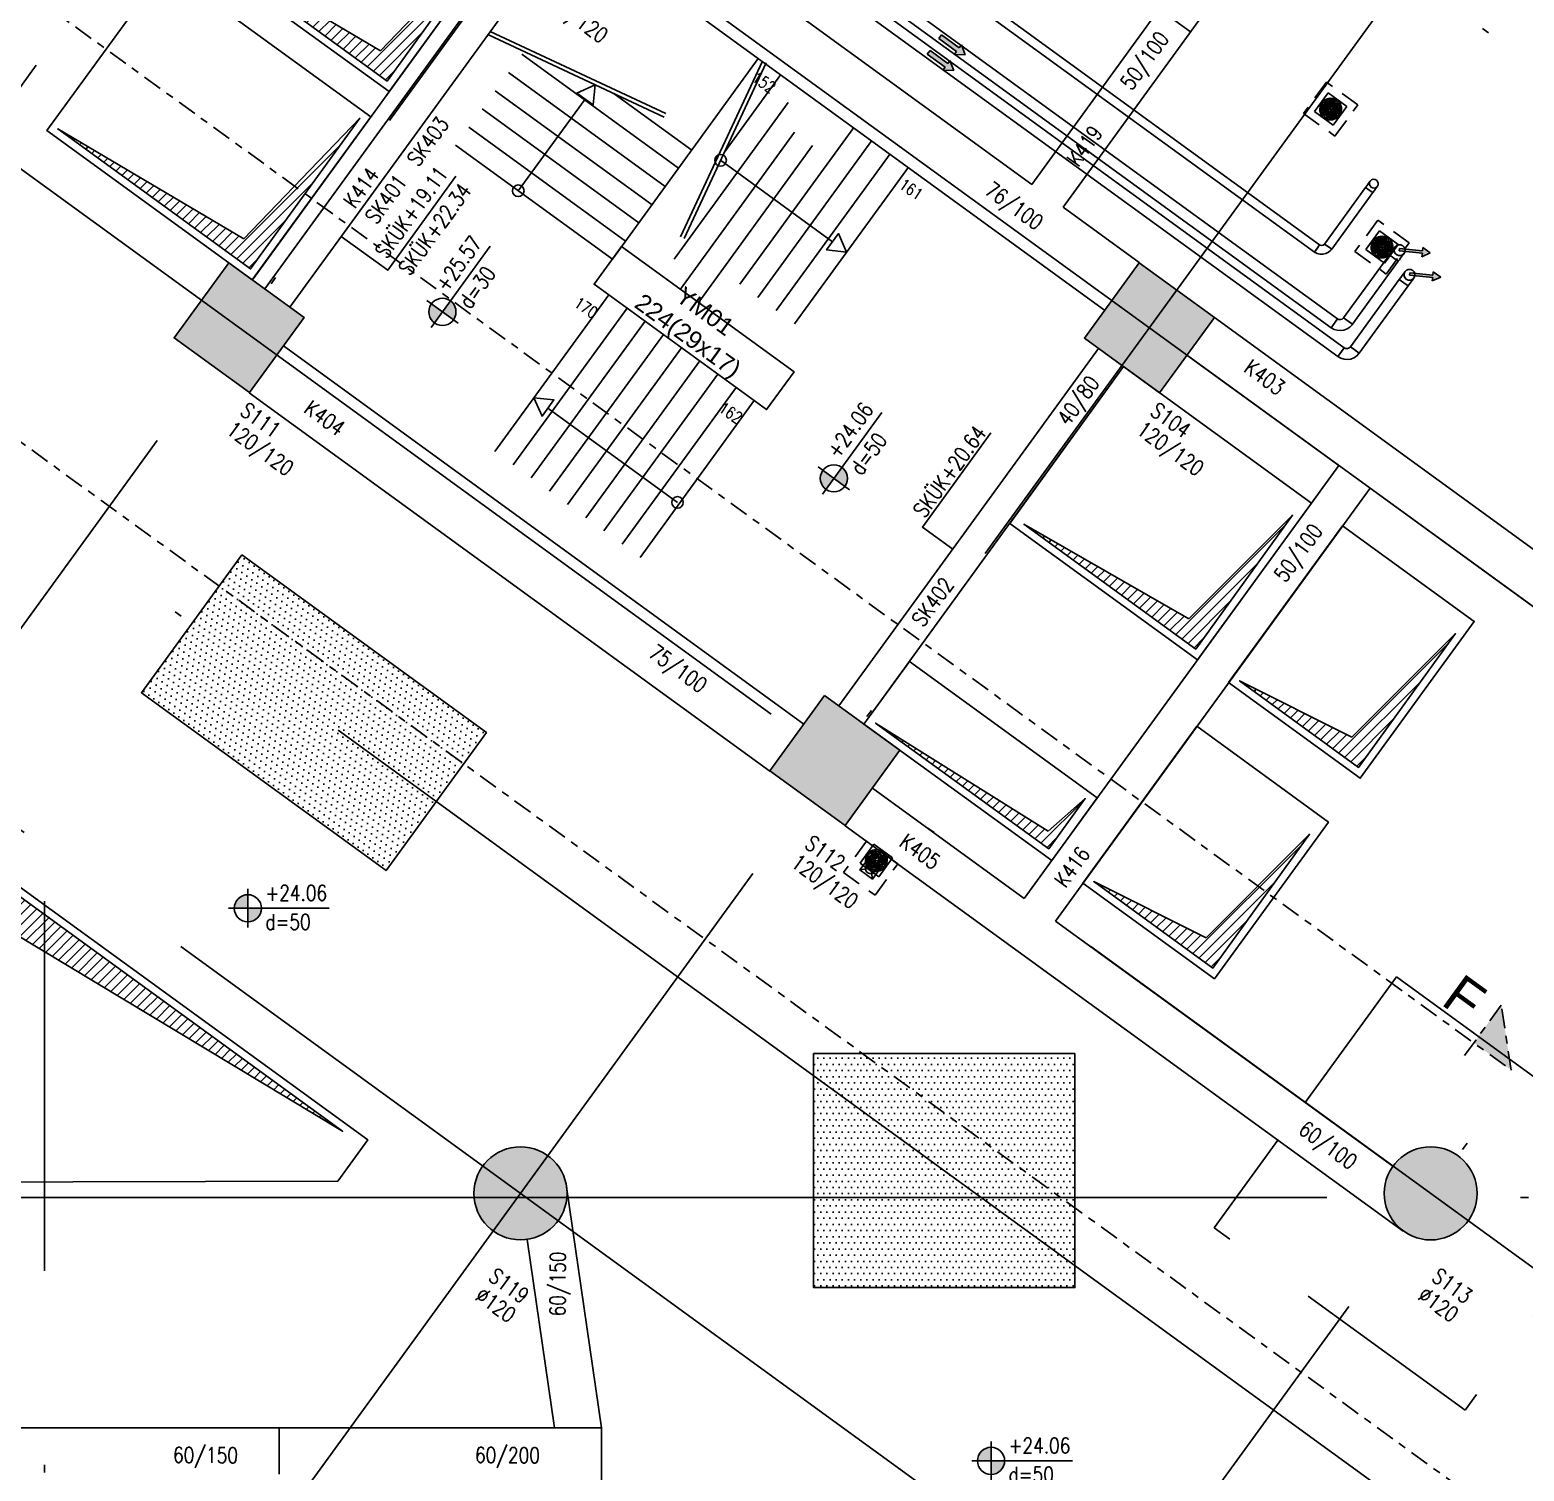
# Model space of a CAD drawing. Header units: inches. Extents: x 400392 to 401495, y 4543971 to 4544133.
# Drawn here: x 400770.78 to 400790.06, y 4544069.86 to 4544088.45 of the extents above; entities that cross this region are included whole.
import ezdxf
from ezdxf.enums import TextEntityAlignment as Align

# ---------------------------------------------------------------- set-up
doc = ezdxf.new("R2010")
doc.units = ezdxf.units.IN
doc.header["$MEASUREMENT"] = 0
for name, pattern in [('AKS', [3, 2.5, -0.25, 0, -0.25]), ('CENTER', [2, 1.25, -0.25, 0.25, -0.25]), ('CIZGI', [0.4, 0.25, -0.15]), ('CONTINU', [0]), ('DASHDOT2', [0.5, 0.25, -0.125, 0, -0.125]), ('HIDDEN', [0.375, 0.25, -0.125])]:
    doc.linetypes.add(name, pattern=pattern)
doc.layers.add('A-DETL-GENF', color=92, linetype='Continuous', lineweight=9)
for name, color, linetype in [('aks prota', 2, 'AKS'), ('boşluk prota', 2, 'Continuous'), ('boşluk taraması prota', 252, 'Continuous'), ('kesit tarama prota', 252, 'Continuous'), ('kiriş boyutu prota', 6, 'Continuous'), ('kiriş prota', 6, 'Continuous'), ('kolon prota', 1, 'Continuous'), ('kolon tarama prota', 252, 'Continuous'), ('lkolon prota', 4, 'Continuous'), ('merdiven prota', 2, 'Continuous'), ('metraj prota', 2, 'Continuous'), ('not prota', 2, 'Continuous'), ('PRT-AL-TUNEL_EKSENI', 14, 'DASHDOT2'), ('PRT-MI-a_fit_drainage', 10, 'Continuous'), ('PRT-MI-ad_dim', 8, 'Continuous'), ('prt-s-taxis', 7, 'Continuous'), ('skesit prota', 7, 'Continuous'), ('st-s_level (kot)', 6, 'Continuous'), ('st-s_levelmark (kot işareti)', 4, 'Continuous'), ('st_s_not çizgisi', 4, 'CIZGI'), ('temel prota', 6, 'Continuous'), ('tkesit prota', 7, 'Continuous'), ('tkolon prota', 6, 'Continuous'), ('tnot prota', 4, 'Continuous')]:
    doc.layers.add(name, color=color, linetype=linetype)
doc.styles.add('Arial', font='Arial.ttf')
doc.styles.add('OLCU', font='romanstw.shx')
doc.styles.add('PRT-MI-a_Arial', font='Arial.ttf', dxfattribs={"height": 30})
doc.styles.add('TKIRIS', font='romanstw.shx')
doc.styles.add('tkolon', font='romanstw.shx')
doc.styles.add('TNOT', font='romanstw.shx', dxfattribs={"width": 0.8, "height": 250})

# ---------------------------------------------------------------- blocks, each defined once
blk = doc.blocks.new('+24.06 mekanik')
at = {"layer": 'kolon tarama prota'}
for points in [[(34398, 171756), (34339, 171654), (34317, 171692), (34058, 171543), (34043, 171569), (34302, 171718), (34280, 171756)], [(34690, 171581), (34631, 171479), (34609, 171517), (34350, 171368), (34335, 171394), (34594, 171543), (34572, 171581)], [(28042, 170295), (27925, 170217), (27925, 170265), (27642, 170265), (27642, 170325), (27925, 170325), (27925, 170373)], [(28042, 170045), (27925, 169967), (27925, 170015), (27642, 170015), (27642, 170075), (27925, 170075), (27925, 170123)]]:
    blk.add_hatch(color=253, dxfattribs=at).paths.add_polyline_path(points, flags=0)
at = {"layer": 'kolon tarama prota', "color": 253}
for p, q in [((32117, 172652), (32117, 172352)), ((32417, 172652), (32117, 172652)), ((32117, 172652), (32417, 172652)), ((32117, 172352), (32117, 172652)), ((32117, 172652), (32117, 172652)), ((32147, 172507), (32127, 172507)), ((32127, 172507), (32147, 172507)), ((32127, 172507), (32127, 172507)), ((32147, 172507), (32147, 172507)), ((32192, 172507), (32172, 172507)), ((32172, 172507), (32192, 172507)), ((32172, 172507), (32172, 172507)), ((32192, 172507), (32192, 172507)), ((32237, 172507), (32217, 172507)), ((32217, 172507), (32237, 172507)), ((32217, 172507), (32217, 172507)), ((32237, 172507), (32237, 172507)), ((32262, 172642), (32262, 172622)), ((32262, 172622), (32262, 172642)), ((32262, 172642), (32262, 172642)), ((32262, 172622), (32262, 172622)), ((32262, 172597), (32262, 172577)), ((32262, 172577), (32262, 172597)), ((32262, 172597), (32262, 172597)), ((32262, 172577), (32262, 172577)), ((32262, 172552), (32262, 172532)), ((32262, 172532), (32262, 172552)), ((32262, 172552), (32262, 172552)), ((32262, 172532), (32262, 172532)), ((32272, 172622), (32272, 172642)), ((32272, 172642), (32272, 172622)), ((32272, 172642), (32272, 172642)), ((32272, 172622), (32272, 172622)), ((32272, 172577), (32272, 172597)), ((32272, 172597), (32272, 172577)), ((32272, 172597), (32272, 172597)), ((32272, 172577), (32272, 172577)), ((32272, 172532), (32272, 172552)), ((32272, 172552), (32272, 172532)), ((32272, 172552), (32272, 172552)), ((32272, 172532), (32272, 172532)), ((32316, 172507), (32296, 172507)), ((32296, 172507), (32316, 172507)), ((32296, 172507), (32296, 172507)), ((32316, 172507), (32316, 172507)), ((32362, 172507), (32342, 172507)), ((32342, 172507), (32362, 172507)), ((32342, 172507), (32342, 172507)), ((32362, 172507), (32362, 172507)), ((32407, 172507), (32387, 172507)), ((32387, 172507), (32407, 172507)), ((32387, 172507), (32387, 172507)), ((32407, 172507), (32407, 172507)), ((32417, 172352), (32417, 172652)), ((32417, 172652), (32417, 172352)), ((32417, 172652), (32417, 172652)), ((32117, 172352), (32417, 172352)), ((32417, 172352), (32117, 172352)), ((32117, 172352), (32117, 172352)), ((32127, 172497), (32147, 172497)), ((32147, 172497), (32127, 172497)), ((32127, 172497), (32127, 172497)), ((32147, 172497), (32147, 172497)), ((32172, 172497), (32192, 172497)), ((32192, 172497), (32172, 172497)), ((32172, 172497), (32172, 172497)), ((32192, 172497), (32192, 172497)), ((32217, 172497), (32237, 172497)), ((32237, 172497), (32217, 172497)), ((32217, 172497), (32217, 172497)), ((32237, 172497), (32237, 172497)), ((32262, 172473), (32262, 172453)), ((32262, 172453), (32262, 172473)), ((32262, 172473), (32262, 172473)), ((32262, 172453), (32262, 172453)), ((32262, 172427), (32262, 172407)), ((32262, 172407), (32262, 172427)), ((32262, 172427), (32262, 172427)), ((32262, 172407), (32262, 172407)), ((32262, 172382), (32262, 172362)), ((32262, 172362), (32262, 172382)), ((32262, 172382), (32262, 172382)), ((32262, 172362), (32262, 172362)), ((32272, 172453), (32272, 172473)), ((32272, 172473), (32272, 172453)), ((32272, 172473), (32272, 172473)), ((32272, 172453), (32272, 172453)), ((32272, 172407), (32272, 172427)), ((32272, 172427), (32272, 172407)), ((32272, 172427), (32272, 172427)), ((32272, 172407), (32272, 172407)), ((32272, 172362), (32272, 172382)), ((32272, 172382), (32272, 172362)), ((32272, 172382), (32272, 172382)), ((32272, 172362), (32272, 172362)), ((32296, 172497), (32316, 172497)), ((32316, 172497), (32296, 172497)), ((32296, 172497), (32296, 172497)), ((32316, 172497), (32316, 172497)), ((32342, 172497), (32362, 172497)), ((32362, 172497), (32342, 172497)), ((32342, 172497), (32342, 172497)), ((32362, 172497), (32362, 172497)), ((32387, 172497), (32407, 172497)), ((32407, 172497), (32387, 172497)), ((32387, 172497), (32387, 172497)), ((32407, 172497), (32407, 172497)), ((32417, 172352), (32417, 172352)), ((33226, 171949), (33226, 171047)), ((33226, 171949), (33283, 171949)), ((33283, 171949), (33226, 171949)), ((33283, 171949), (33340, 171949)), ((33340, 171949), (33283, 171949)), ((33283, 171949), (33283, 171949)), ((33283, 171949), (33283, 171949)), ((33340, 171047), (33340, 171949)), ((34398, 171756), (34280, 171756)), ((34280, 171756), (34302, 171718)), ((34280, 171756), (34398, 171756)), ((34302, 171718), (34280, 171756)), ((34339, 171654), (34398, 171756)), ((34339, 171654), (34398, 171756)), ((33699, 171601), (33699, 171301)), ((33999, 171601), (33699, 171601)), ((33699, 171601), (33999, 171601)), ((33699, 171301), (33699, 171601)), ((33699, 171601), (33699, 171601)), ((33844, 171591), (33844, 171571)), ((33844, 171571), (33844, 171591)), ((33844, 171591), (33844, 171591)), ((33844, 171571), (33844, 171571)), ((33844, 171546), (33844, 171526)), ((33844, 171526), (33844, 171546)), ((33844, 171546), (33844, 171546)), ((33854, 171571), (33854, 171591)), ((33854, 171591), (33854, 171571)), ((33854, 171591), (33854, 171591)), ((33854, 171571), (33854, 171571)), ((33854, 171526), (33854, 171546)), ((33854, 171546), (33854, 171526)), ((33854, 171546), (33854, 171546)), ((33999, 171301), (33999, 171601)), ((33999, 171601), (33999, 171301)), ((33999, 171601), (33999, 171601)), ((34302, 171718), (34043, 171569)), ((34302, 171718), (34043, 171569)), ((34043, 171569), (34058, 171543)), ((34043, 171569), (34058, 171543)), ((34058, 171543), (34317, 171692)), ((34317, 171692), (34058, 171543)), ((34317, 171692), (34339, 171654)), ((34317, 171692), (34339, 171654)), ((34690, 171581), (34572, 171581)), ((34572, 171581), (34594, 171543)), ((34572, 171581), (34690, 171581)), ((34594, 171543), (34572, 171581)), ((34631, 171479), (34690, 171581)), ((34631, 171479), (34690, 171581)), ((33729, 171456), (33709, 171456)), ((33709, 171456), (33729, 171456)), ((33709, 171456), (33709, 171456)), ((33709, 171446), (33729, 171446)), ((33729, 171446), (33709, 171446)), ((33709, 171446), (33709, 171446)), ((33729, 171456), (33729, 171456)), ((33729, 171446), (33729, 171446)), ((33774, 171456), (33754, 171456)), ((33754, 171456), (33774, 171456)), ((33754, 171456), (33754, 171456)), ((33754, 171446), (33774, 171446)), ((33774, 171446), (33754, 171446)), ((33754, 171446), (33754, 171446)), ((33774, 171456), (33774, 171456)), ((33774, 171446), (33774, 171446)), ((33819, 171456), (33799, 171456)), ((33799, 171456), (33819, 171456)), ((33799, 171456), (33799, 171456)), ((33799, 171446), (33819, 171446)), ((33819, 171446), (33799, 171446)), ((33799, 171446), (33799, 171446)), ((33819, 171456), (33819, 171456)), ((33819, 171446), (33819, 171446)), ((33844, 171526), (33844, 171526)), ((33844, 171501), (33844, 171481)), ((33844, 171481), (33844, 171501)), ((33844, 171501), (33844, 171501)), ((33844, 171481), (33844, 171481)), ((33844, 171421), (33844, 171401)), ((33844, 171401), (33844, 171421)), ((33844, 171421), (33844, 171421)), ((33844, 171401), (33844, 171401)), ((33844, 171376), (33844, 171356)), ((33844, 171356), (33844, 171376)), ((33844, 171376), (33844, 171376)), ((33844, 171356), (33844, 171356)), ((33854, 171526), (33854, 171526)), ((33854, 171481), (33854, 171501)), ((33854, 171501), (33854, 171481)), ((33854, 171501), (33854, 171501)), ((33854, 171481), (33854, 171481)), ((33854, 171401), (33854, 171421)), ((33854, 171421), (33854, 171401)), ((33854, 171421), (33854, 171421)), ((33854, 171401), (33854, 171401)), ((33854, 171356), (33854, 171376)), ((33854, 171376), (33854, 171356)), ((33854, 171376), (33854, 171376)), ((33854, 171356), (33854, 171356)), ((33899, 171456), (33879, 171456)), ((33879, 171456), (33899, 171456)), ((33879, 171456), (33879, 171456)), ((33879, 171446), (33899, 171446)), ((33899, 171446), (33879, 171446)), ((33879, 171446), (33879, 171446)), ((33899, 171456), (33899, 171456)), ((33899, 171446), (33899, 171446)), ((33944, 171456), (33924, 171456)), ((33924, 171456), (33944, 171456)), ((33924, 171456), (33924, 171456)), ((33924, 171446), (33944, 171446)), ((33944, 171446), (33924, 171446)), ((33924, 171446), (33924, 171446)), ((33944, 171456), (33944, 171456)), ((33944, 171446), (33944, 171446)), ((33989, 171456), (33969, 171456)), ((33969, 171456), (33989, 171456)), ((33969, 171456), (33969, 171456)), ((33969, 171446), (33989, 171446)), ((33989, 171446), (33969, 171446)), ((33969, 171446), (33969, 171446)), ((33985, 171426), (33985, 170422)), ((34056, 171426), (33985, 171426)), ((33985, 171426), (34056, 171426)), ((33989, 171456), (33989, 171456)), ((33989, 171446), (33989, 171446)), ((34126, 171426), (34056, 171426)), ((34056, 171426), (34126, 171426)), ((34056, 171426), (34056, 171426)), ((34056, 171426), (34056, 171426)), ((34126, 170422), (34126, 171426)), ((34594, 171543), (34335, 171394)), ((34594, 171543), (34335, 171394)), ((34335, 171394), (34350, 171368)), ((34335, 171394), (34350, 171368)), ((34350, 171368), (34609, 171517)), ((34609, 171517), (34350, 171368)), ((34609, 171517), (34631, 171479)), ((34609, 171517), (34631, 171479)), ((33699, 171301), (33999, 171301)), ((33999, 171301), (33699, 171301)), ((33699, 171301), (33699, 171301)), ((33844, 171331), (33844, 171311)), ((33844, 171311), (33844, 171331)), ((33844, 171331), (33844, 171331)), ((33844, 171311), (33844, 171311)), ((33854, 171311), (33854, 171331)), ((33854, 171331), (33854, 171311)), ((33854, 171331), (33854, 171331)), ((33854, 171311), (33854, 171311)), ((33999, 171301), (33999, 171301)), ((34275, 171243), (34275, 170172)), ((34346, 171243), (34275, 171243)), ((34275, 171243), (34346, 171243)), ((34416, 171243), (34346, 171243)), ((34346, 171243), (34416, 171243)), ((34346, 171243), (34346, 171243)), ((34346, 171243), (34346, 171243)), ((34416, 170172), (34416, 171243)), ((33181, 171002), (20633, 171002)), ((33181, 171002), (33181, 170945)), ((33181, 170945), (33181, 171002)), ((33181, 170887), (33181, 171002)), ((33181, 171002), (33181, 170887)), ((33226, 171047), (33283, 171047)), ((33283, 171047), (33226, 171047)), ((33340, 171047), (33226, 171047)), ((33226, 171047), (33340, 171047)), ((33283, 171047), (33340, 171047)), ((33340, 171047), (33283, 171047)), ((20633, 170887), (33181, 170887)), ((33181, 170945), (33181, 170887)), ((33181, 170887), (33181, 170945)), ((34056, 170422), (33985, 170422)), ((33985, 170422), (34056, 170422)), ((34126, 170422), (33985, 170422)), ((33985, 170422), (34126, 170422)), ((34126, 170422), (34056, 170422)), ((34056, 170422), (34126, 170422)), ((33929, 170365), (21310, 170365)), ((21310, 170224), (33929, 170224)), ((27925, 170325), (27642, 170325)), ((27642, 170325), (27642, 170265)), ((27925, 170325), (27642, 170325)), ((27642, 170325), (27642, 170265)), ((27642, 170265), (27925, 170265)), ((27925, 170265), (27642, 170265)), ((28042, 170295), (27925, 170373)), ((27925, 170373), (27925, 170325)), ((27925, 170373), (28042, 170295)), ((27925, 170325), (27925, 170373)), ((27925, 170217), (28042, 170295)), ((27925, 170217), (28042, 170295)), ((27925, 170265), (27925, 170217)), ((27925, 170265), (27925, 170217)), ((33929, 170295), (33929, 170365)), ((33929, 170365), (33929, 170295)), ((33929, 170224), (33929, 170365)), ((33929, 170365), (33929, 170224)), ((33929, 170224), (33929, 170295)), ((33929, 170295), (33929, 170224)), ((34219, 170115), (21560, 170115)), ((27925, 170075), (27642, 170075)), ((27642, 170075), (27642, 170015)), ((27925, 170075), (27642, 170075)), ((27642, 170075), (27642, 170015)), ((27642, 170015), (27925, 170015)), ((27925, 170015), (27642, 170015)), ((28042, 170045), (27925, 170123)), ((27925, 170123), (27925, 170075)), ((27925, 170123), (28042, 170045)), ((27925, 170075), (27925, 170123)), ((27925, 169967), (28042, 170045)), ((27925, 169967), (28042, 170045)), ((27925, 170015), (27925, 169967)), ((27925, 170015), (27925, 169967)), ((34219, 170045), (34219, 170115)), ((34219, 170115), (34219, 170045)), ((34219, 169974), (34219, 170115)), ((34219, 170115), (34219, 169974)), ((34219, 169974), (34219, 170045)), ((34219, 170045), (34219, 169974)), ((34346, 170172), (34275, 170172)), ((34275, 170172), (34346, 170172)), ((34416, 170172), (34275, 170172)), ((34275, 170172), (34416, 170172)), ((34416, 170172), (34346, 170172)), ((34346, 170172), (34416, 170172)), ((21560, 169974), (34219, 169974)), ((33072, 161366), (33072, 161066)), ((33372, 161366), (33072, 161366)), ((33072, 161366), (33372, 161366)), ((33072, 161066), (33072, 161366)), ((33072, 161366), (33072, 161366)), ((33217, 161356), (33217, 161336)), ((33217, 161336), (33217, 161356)), ((33217, 161356), (33217, 161356)), ((33217, 161336), (33217, 161336)), ((33227, 161336), (33227, 161356)), ((33227, 161356), (33227, 161336)), ((33227, 161356), (33227, 161356)), ((33227, 161336), (33227, 161336)), ((33372, 161066), (33372, 161366)), ((33372, 161366), (33372, 161066)), ((33372, 161366), (33372, 161366)), ((33102, 161221), (33082, 161221)), ((33082, 161221), (33102, 161221)), ((33082, 161221), (33082, 161221)), ((33082, 161211), (33102, 161211)), ((33102, 161211), (33082, 161211)), ((33082, 161211), (33082, 161211)), ((33102, 161221), (33102, 161221)), ((33102, 161211), (33102, 161211)), ((33147, 161221), (33127, 161221)), ((33127, 161221), (33147, 161221)), ((33127, 161221), (33127, 161221)), ((33127, 161211), (33147, 161211)), ((33147, 161211), (33127, 161211)), ((33127, 161211), (33127, 161211)), ((33147, 161221), (33147, 161221)), ((33147, 161211), (33147, 161211)), ((33193, 161221), (33172, 161221)), ((33172, 161221), (33193, 161221)), ((33172, 161221), (33172, 161221)), ((33172, 161211), (33193, 161211)), ((33193, 161211), (33172, 161211)), ((33172, 161211), (33172, 161211)), ((33193, 161221), (33193, 161221)), ((33193, 161211), (33193, 161211)), ((33217, 161311), (33217, 161291)), ((33217, 161291), (33217, 161311)), ((33217, 161311), (33217, 161311)), ((33217, 161291), (33217, 161291)), ((33217, 161266), (33217, 161246)), ((33217, 161246), (33217, 161266)), ((33217, 161266), (33217, 161266)), ((33217, 161246), (33217, 161246)), ((33217, 161187), (33217, 161166)), ((33217, 161166), (33217, 161187)), ((33217, 161187), (33217, 161187)), ((33217, 161166), (33217, 161166)), ((33217, 161141), (33217, 161121)), ((33217, 161121), (33217, 161141)), ((33217, 161141), (33217, 161141)), ((33227, 161291), (33227, 161311)), ((33227, 161311), (33227, 161291)), ((33227, 161311), (33227, 161311)), ((33227, 161291), (33227, 161291)), ((33227, 161246), (33227, 161266)), ((33227, 161266), (33227, 161246)), ((33227, 161266), (33227, 161266)), ((33227, 161246), (33227, 161246)), ((33227, 161166), (33227, 161187)), ((33227, 161187), (33227, 161166)), ((33227, 161187), (33227, 161187)), ((33227, 161166), (33227, 161166)), ((33227, 161121), (33227, 161141)), ((33227, 161141), (33227, 161121)), ((33227, 161141), (33227, 161141)), ((33272, 161221), (33252, 161221)), ((33252, 161221), (33272, 161221)), ((33252, 161221), (33252, 161221)), ((33252, 161211), (33272, 161211)), ((33272, 161211), (33252, 161211)), ((33252, 161211), (33252, 161211)), ((33272, 161221), (33272, 161221)), ((33272, 161211), (33272, 161211)), ((33317, 161221), (33297, 161221)), ((33297, 161221), (33317, 161221)), ((33297, 161221), (33297, 161221)), ((33297, 161211), (33317, 161211)), ((33317, 161211), (33297, 161211)), ((33297, 161211), (33297, 161211)), ((33317, 161221), (33317, 161221)), ((33317, 161211), (33317, 161211)), ((33362, 161221), (33342, 161221)), ((33342, 161221), (33362, 161221)), ((33342, 161221), (33342, 161221)), ((33342, 161211), (33362, 161211)), ((33362, 161211), (33342, 161211)), ((33342, 161211), (33342, 161211)), ((33362, 161221), (33362, 161221)), ((33362, 161211), (33362, 161211)), ((33072, 161066), (33372, 161066)), ((33372, 161066), (33072, 161066)), ((33072, 161066), (33072, 161066)), ((33217, 161121), (33217, 161121)), ((33217, 161096), (33217, 161076)), ((33217, 161076), (33217, 161096)), ((33217, 161096), (33217, 161096)), ((33217, 161076), (33217, 161076)), ((33227, 161121), (33227, 161121)), ((33227, 161076), (33227, 161096)), ((33227, 161096), (33227, 161076)), ((33227, 161096), (33227, 161096)), ((33227, 161076), (33227, 161076)), ((33372, 161066), (33372, 161066))]:
    blk.add_line(p, q, dxfattribs=at)
at = {"layer": 'kolon tarama prota', "color": 253, "flags": 128}
for points in [[(33226, 172051), (33230, 172074), (33244, 172093), (33263, 172105), (33283, 172108)], [(33226, 171949), (33226, 171980), (33226, 172007), (33226, 172030), (33226, 172045), (33226, 172051), (33226, 172051)], [(33283, 171994), (33260, 171998), (33241, 172012), (33229, 172032), (33226, 172051)], [(33283, 172108), (33305, 172103), (33324, 172090), (33336, 172070), (33340, 172051)], [(33340, 172051), (33335, 172028), (33322, 172009), (33302, 171997), (33283, 171994)], [(33340, 172051), (33340, 172046), (33340, 172032), (33340, 172011), (33340, 171984), (33340, 171953), (33340, 171949)], [(33985, 171553), (33990, 171578), (34003, 171600), (34024, 171616), (34048, 171623), (34056, 171624)], [(33985, 171426), (33985, 171460), (33985, 171492), (33985, 171519), (33985, 171539), (33985, 171550), (33985, 171553)], [(34056, 171482), (34030, 171487), (34008, 171501), (33993, 171521), (33985, 171546), (33985, 171553)], [(34056, 171624), (34081, 171619), (34103, 171605), (34119, 171585), (34126, 171560), (34126, 171553)], [(34126, 171553), (34122, 171528), (34108, 171506), (34088, 171490), (34063, 171483), (34056, 171482)], [(34126, 171553), (34126, 171548), (34126, 171534), (34126, 171513), (34126, 171484), (34126, 171451), (34126, 171426)], [(34275, 171370), (34280, 171395), (34293, 171417), (34314, 171433), (34338, 171440), (34346, 171440)], [(34275, 171243), (34275, 171277), (34275, 171309), (34275, 171336), (34275, 171356), (34275, 171367), (34275, 171370)], [(34346, 171299), (34320, 171304), (34298, 171317), (34283, 171338), (34275, 171362), (34275, 171370)], [(34346, 171440), (34371, 171436), (34393, 171422), (34409, 171402), (34416, 171377), (34416, 171370)], [(34416, 171370), (34412, 171344), (34398, 171322), (34378, 171307), (34353, 171299), (34346, 171299)], [(34416, 171370), (34416, 171365), (34416, 171351), (34416, 171329), (34416, 171301), (34416, 171268), (34416, 171243)], [(33226, 171047), (33221, 171027), (33208, 171011), (33189, 171003), (33181, 171002)], [(33181, 170887), (33219, 170892), (33255, 170906), (33287, 170928), (33313, 170958), (33330, 170992), (33339, 171030), (33340, 171047)], [(33985, 170422), (33980, 170399), (33967, 170380), (33947, 170368), (33929, 170365)], [(33929, 170224), (33972, 170229), (34013, 170243), (34050, 170265), (34081, 170295), (34105, 170332), (34120, 170372), (34126, 170415), (34126, 170422)], [(34275, 170172), (34270, 170149), (34257, 170130), (34237, 170118), (34219, 170115)], [(34219, 169974), (34262, 169979), (34303, 169993), (34340, 170015), (34371, 170045), (34395, 170082), (34410, 170122), (34416, 170165), (34416, 170172)]]:
    blk.add_lwpolyline(points, dxfattribs=at)
at = {"layer": 'kolon tarama prota', "color": 253}
for centre, radius, start, end in [((32267, 172502), 140, 92.0467, 177.9533), ((32267, 172502), 140, 92.0467, 177.9533), ((32267, 172502), 120, 92.388, 177.612), ((32267, 172502), 120, 92.388, 177.612), ((32267, 172502), 100, 360, 180), ((32267, 172502), 100, 360, 180), ((32267, 172502), 95, 93.017, 176.983), ((32267, 172502), 95, 93.017, 176.983), ((32267, 172502), 90, 360, 180), ((32267, 172502), 90, 360, 180), ((32267, 172502), 75, 93.8226, 176.1774), ((32267, 172502), 75, 93.8226, 176.1774), ((32267, 172502), 59, 0, 180), ((32267, 172502), 50, 95.7392, 174.2608), ((32267, 172502), 50, 95.7392, 174.2608), ((32267, 172502), 50, 360, 180), ((32267, 172502), 50, 360, 180), ((32267, 172502), 30, 99.5941, 170.4059), ((32267, 172502), 30, 99.5941, 170.4059), ((32267, 172532), 29.5, 270, 90), ((32267, 172502), 140, 2.0467, 87.9533), ((32267, 172502), 140, 2.0467, 87.9533), ((32267, 172502), 120, 2.388, 87.612), ((32267, 172502), 120, 2.388, 87.612), ((32267, 172502), 95, 3.017, 86.983), ((32267, 172502), 95, 3.017, 86.983), ((32267, 172502), 75, 3.8226, 86.1774), ((32267, 172502), 75, 3.8226, 86.1774), ((32267, 172502), 50, 5.7392, 84.2608), ((32267, 172502), 50, 5.7392, 84.2608), ((32267, 172502), 30, 9.5941, 80.4059), ((32267, 172502), 30, 9.5941, 80.4059), ((32267, 172502), 140, 182.0467, 267.9533), ((32267, 172502), 140, 182.0467, 267.9533), ((32267, 172502), 120, 182.388, 267.612), ((32267, 172502), 120, 182.388, 267.612), ((32267, 172502), 100, 180, 360), ((32267, 172502), 100, 180, 360), ((32267, 172502), 95, 183.017, 266.983), ((32267, 172502), 95, 183.017, 266.983), ((32267, 172502), 90, 180, 360), ((32267, 172502), 90, 180, 360), ((32267, 172502), 75, 183.8226, 266.1774), ((32267, 172502), 75, 183.8226, 266.1774), ((32267, 172502), 59, 180, 0), ((32267, 172502), 50, 180, 360), ((32267, 172502), 50, 180, 360), ((32267, 172502), 50, 185.7392, 264.2608), ((32267, 172502), 50, 185.7392, 264.2608), ((32267, 172473), 29.5, 90, 270), ((32267, 172502), 30, 189.5941, 260.4059), ((32267, 172502), 30, 189.5941, 260.4059), ((32267, 172502), 120, 272.388, 357.612), ((32267, 172502), 140, 272.0467, 357.9533), ((32267, 172502), 50, 275.7392, 354.2608), ((32267, 172502), 30, 279.5941, 350.4059), ((32267, 172502), 95, 273.017, 356.983), ((32267, 172502), 75, 273.8226, 356.1774), ((32267, 172502), 140, 272.0467, 357.9533), ((32267, 172502), 120, 272.388, 357.612), ((32267, 172502), 30, 279.5941, 350.4059), ((32267, 172502), 50, 275.7392, 354.2608), ((32267, 172502), 75, 273.8226, 356.1774), ((32267, 172502), 95, 273.017, 356.983), ((33283, 172051), 57.1, 0, 180), ((33283, 172051), 57.1, 90, 270), ((33283, 172051), 57.2, 180, 0), ((33283, 172051), 57.2, 270, 90), ((33849, 171451), 140, 92.0467, 177.9533), ((33849, 171451), 140, 92.0467, 177.9533), ((33849, 171451), 120, 92.388, 177.612), ((33849, 171451), 120, 92.388, 177.612), ((33849, 171451), 100, 0, 180), ((33849, 171451), 100, 0, 180), ((33849, 171451), 95, 93.017, 176.983), ((33849, 171451), 95, 93.017, 176.983), ((33849, 171451), 140, 2.0467, 87.9533), ((33849, 171451), 140, 2.0467, 87.9533), ((33849, 171451), 120, 2.388, 87.612), ((33849, 171451), 120, 2.388, 87.612), ((33849, 171451), 95, 3.017, 86.983), ((33849, 171451), 95, 3.017, 86.983), ((34056, 171553), 70.7, 0, 180), ((34056, 171553), 70.7, 90, 270), ((34056, 171553), 70.7, 180, 0), ((34056, 171553), 70.6, 270, 90), ((33849, 171451), 140, 182.0467, 267.9533), ((33849, 171451), 140, 182.0467, 267.9533), ((33849, 171451), 120, 182.388, 267.612), ((33849, 171451), 120, 182.388, 267.612), ((33849, 171451), 100, 180, 0), ((33849, 171451), 100, 180, 0), ((33849, 171451), 95, 183.017, 266.983), ((33849, 171451), 95, 183.017, 266.983), ((33849, 171451), 90, 0, 180), ((33849, 171451), 90, 0, 180), ((33849, 171451), 90, 180, 0), ((33849, 171451), 90, 180, 0), ((33849, 171451), 75, 93.8226, 176.1774), ((33849, 171451), 75, 93.8226, 176.1774), ((33849, 171451), 75, 183.8226, 266.1774), ((33849, 171451), 75, 183.8226, 266.1774), ((33849, 171451), 59, 0, 180), ((33849, 171451), 59, 180, 0), ((33849, 171451), 50, 95.7392, 174.2608), ((33849, 171451), 50, 95.7392, 174.2608), ((33849, 171451), 50, 0, 180), ((33849, 171451), 50, 0, 180), ((33849, 171451), 50, 180, 0), ((33849, 171451), 50, 180, 0), ((33849, 171451), 50, 185.7392, 264.2608), ((33849, 171451), 50, 185.7392, 264.2608), ((33849, 171451), 30, 99.5941, 170.4059), ((33849, 171451), 30, 99.5941, 170.4059), ((33849, 171451), 30, 189.5941, 260.4059), ((33849, 171451), 30, 189.5941, 260.4059), ((33849, 171421), 29.5, 90, 270), ((33849, 171480), 29.5, 270, 90), ((33849, 171451), 75, 3.8226, 86.1774), ((33849, 171451), 75, 3.8226, 86.1774), ((33849, 171451), 50, 5.7392, 84.2608), ((33849, 171451), 50, 5.7392, 84.2608), ((33849, 171451), 30, 9.5941, 80.4059), ((33849, 171451), 30, 9.5941, 80.4059), ((33849, 171451), 120, 272.388, 357.612), ((33849, 171451), 140, 272.0467, 357.9533), ((33849, 171451), 50, 275.7392, 354.2608), ((33849, 171451), 30, 279.5941, 350.4059), ((33849, 171451), 95, 273.017, 356.983), ((33849, 171451), 75, 273.8226, 356.1774), ((33849, 171451), 140, 272.0467, 357.9533), ((33849, 171451), 120, 272.388, 357.612), ((33849, 171451), 30, 279.5941, 350.4059), ((33849, 171451), 50, 275.7392, 354.2608), ((33849, 171451), 75, 273.8226, 356.1774), ((33849, 171451), 95, 273.017, 356.983), ((34346, 171370), 70.7, 0, 180), ((34346, 171370), 70.7, 90, 270), ((34346, 171370), 70.7, 180, 0), ((34346, 171370), 70.6, 270, 90), ((33222, 161216), 140, 92.0467, 177.9533), ((33222, 161216), 140, 92.0467, 177.9533), ((33222, 161216), 120, 92.388, 177.612), ((33222, 161216), 120, 92.388, 177.612), ((33222, 161216), 140, 2.0467, 87.9533), ((33222, 161216), 140, 2.0467, 87.9533), ((33222, 161216), 120, 2.388, 87.612), ((33222, 161216), 120, 2.388, 87.612), ((33222, 161216), 140, 182.0467, 267.9533), ((33222, 161216), 140, 182.0467, 267.9533), ((33222, 161216), 120, 182.388, 267.612), ((33222, 161216), 120, 182.388, 267.612), ((33222, 161216), 100, 360, 180), ((33222, 161216), 100, 360, 180), ((33222, 161216), 100, 180, 360), ((33222, 161216), 100, 180, 360), ((33222, 161216), 95, 93.017, 176.983), ((33222, 161216), 95, 93.017, 176.983), ((33222, 161216), 95, 183.017, 266.983), ((33222, 161216), 95, 183.017, 266.983), ((33222, 161216), 90, 360, 180), ((33222, 161216), 90, 360, 180), ((33222, 161216), 90, 180, 360), ((33222, 161216), 90, 180, 360), ((33222, 161216), 75, 93.8226, 176.1774), ((33222, 161216), 75, 93.8226, 176.1774), ((33222, 161216), 75, 183.8226, 266.1774), ((33222, 161216), 75, 183.8226, 266.1774), ((33222, 161216), 59, 0, 180), ((33222, 161216), 59, 180, 0), ((33222, 161216), 50, 95.7392, 174.2608), ((33222, 161216), 50, 95.7392, 174.2608), ((33222, 161216), 50, 360, 180), ((33222, 161216), 50, 360, 180), ((33222, 161216), 50, 180, 360), ((33222, 161216), 50, 180, 360), ((33222, 161216), 50, 185.7392, 264.2608), ((33222, 161216), 50, 185.7392, 264.2608), ((33222, 161216), 30, 99.5941, 170.4059), ((33222, 161216), 30, 99.5941, 170.4059), ((33222, 161187), 29.5, 90, 270), ((33222, 161216), 30, 189.5941, 260.4059), ((33222, 161216), 30, 189.5941, 260.4059), ((33222, 161246), 29.5, 270, 90), ((33222, 161216), 95, 3.017, 86.983), ((33222, 161216), 95, 3.017, 86.983), ((33222, 161216), 75, 3.8226, 86.1774), ((33222, 161216), 75, 3.8226, 86.1774), ((33222, 161216), 50, 5.7392, 84.2608), ((33222, 161216), 50, 5.7392, 84.2608), ((33222, 161216), 30, 9.5941, 80.4059), ((33222, 161216), 30, 9.5941, 80.4059), ((33222, 161216), 120, 272.388, 357.612), ((33222, 161216), 140, 272.0467, 357.9533), ((33222, 161216), 50, 275.7392, 354.2608), ((33222, 161216), 30, 279.5941, 350.4059), ((33222, 161216), 95, 273.017, 356.983), ((33222, 161216), 75, 273.8226, 356.1774), ((33222, 161216), 140, 272.0467, 357.9533), ((33222, 161216), 120, 272.388, 357.612), ((33222, 161216), 30, 279.5941, 350.4059), ((33222, 161216), 50, 275.7392, 354.2608), ((33222, 161216), 75, 273.8226, 356.1774), ((33222, 161216), 95, 273.017, 356.983)]:
    blk.add_arc(centre, radius, start, end, dxfattribs=at)
blk = doc.blocks.new('Stair_Anotation')
at = {"color": 0, "style": 'PRT-MI-a_Arial'}
blk.add_attdef('M.ADI', text='', height=0.2, dxfattribs=at).set_placement((0, 0), align=Align.BOTTOM_CENTER)
blk.add_attdef('BAS.SAYI-(EN-RIHT)', text='', height=0.2, dxfattribs=at).set_placement((0, -0.08), align=Align.TOP_CENTER)
blk = doc.blocks.new('*U9')
at = {"layer": 'metraj prota', "color": 4}
blk.add_lwpolyline([(-229.1, 0), (-206.6, 13), (-206.6, -13)], close=True, dxfattribs=at)
blk.add_lwpolyline([(0, 0), (-206.6, 0)], dxfattribs=at)
blk.add_circle((0, 0), 7.5, dxfattribs=at)
blk = doc.blocks.new('*U10')
at = {"layer": 'metraj prota', "color": 4}
blk.add_lwpolyline([(-201.1, 0), (-178.6, 13), (-178.6, -13)], close=True, dxfattribs=at)
blk.add_lwpolyline([(0, 0), (-178.6, 0)], dxfattribs=at)
blk.add_circle((0, 0), 7.5, dxfattribs=at)
blk = doc.blocks.new('PLAN_KOT')
at = {"layer": 'st-s_levelmark (kot işareti)'}
h = blk.add_hatch(color=256, dxfattribs=at)
h.paths.add_polyline_path([(0, 17.5, 0.414214), (-17.5, 0), (0, 0)])
h.paths.add_polyline_path([(17.5, 0), (0, 0), (0, -17.5, 0.414214)])
for p, q in [((0, 25), (0, -25)), ((105, 0), (-25, 0))]:
    blk.add_line(p, q, dxfattribs=at)
blk.add_circle((0, 0), 17.5, dxfattribs=at)
at = {"layer": 'st-s_level (kot)', "color": 6, "style": 'OLCU', "width": 0.8}
for tag, p in [('KOT', (22.7, 9.8)), ('DÖŞEME_KALINLIĞI', (22.7, -27.6))]:
    blk.add_attdef(tag, p, '', height=20, dxfattribs=at)
blk = doc.blocks.new('YER SUZGECI_20x20')
at = {"color": 2}
blk.add_lwpolyline([(-20, 0), (0, 0), (0, 20), (-20, 20)], close=True, dxfattribs=at)
for points in [[(0, 20), (-20, 0)], [(-20, 20), (0, 0)]]:
    blk.add_lwpolyline(points, dxfattribs=at)
blk.add_circle((-10, 10), 7, dxfattribs=at)
blk = doc.blocks.new('*U13')
at = {"layer": 'metraj prota', "color": 4}
blk.add_lwpolyline([(-168.9, 0), (-146.4, 13), (-146.4, -13)], close=True, dxfattribs=at)
blk.add_lwpolyline([(0, 0), (-146.4, 0)], dxfattribs=at)
blk.add_circle((0, 0), 7.5, dxfattribs=at)

msp = doc.modelspace()

# ---------------------------------------------------------------- hatches: boundary and pattern name
at = {"layer": 'boşluk taraması prota', "ltscale": 2}
h = msp.add_hatch(dxfattribs=at)
h.set_pattern_fill('ANSI31', color=256, scale=0.03, style=0)
h.set_pattern_definition([(45, (400105.55433, 4543639.44697), (-0.067351921, 0.067351921), [])])
h.paths.add_polyline_path([(400775.306, 4544088.185), (400776.801, 4544089.739), (400775.393, 4544087.795), (400772.88, 4544089.622)])
h = msp.add_hatch(dxfattribs=at)
h.set_pattern_fill('ANSI31', color=256, scale=0.03, style=0)
h.set_pattern_definition([(45, (400103.79277, 4543637.0224), (-0.067351921, 0.067351921), [])])
h.paths.add_polyline_path([(400773.545, 4544085.761), (400775.039, 4544087.315), (400773.632, 4544085.371), (400771.144, 4544087.178)])
h = msp.add_hatch(dxfattribs=at)
h.set_pattern_fill('ANSI31', color=256, scale=0.03, style=0)
h.set_pattern_definition([(45, (400115.98458, 4543632.11995), (-0.067351921, 0.067351921), [])])
h.paths.add_polyline_path([(400785.736, 4544080.858), (400787.231, 4544082.412), (400785.824, 4544080.468), (400783.607, 4544082.078)])
h = msp.add_hatch(dxfattribs=at)
h.set_pattern_fill('ANSI31', color=256, scale=0.03, style=0)
h.set_pattern_definition([(45, (400118.085, 4543630.59391), (-0.067351921, 0.067351921), [])])
h.paths.add_polyline_path([(400787.837, 4544079.332), (400789.331, 4544080.886), (400787.924, 4544078.942), (400786.388, 4544080.058)])
h = msp.add_hatch(dxfattribs=at)
h.set_pattern_fill('ANSI31', color=256, scale=0.03, style=0)
h.set_pattern_definition([(45, (400114.08749, 4543629.54285), (-0.067351921, 0.067351921), [])])
h.paths.add_polyline_path([(400783.921, 4544078.119), (400784.397, 4544078.538), (400783.927, 4544077.891), (400781.694, 4544079.513)])
h = msp.add_hatch(dxfattribs=at)
h.set_pattern_fill('ANSI31', color=256, scale=0.03, style=0)
h.set_pattern_definition([(45, (400116.20409, 4543628.00505), (-0.067351921, 0.067351921), [])])
h.paths.add_polyline_path([(400785.956, 4544076.744), (400787.45, 4544078.298), (400786.043, 4544076.353), (400784.507, 4544077.469)])
h = msp.add_hatch(dxfattribs=at)
h.set_pattern_fill('ANSI31', color=256, scale=0.03, style=0)
h.set_pattern_definition([(45, (400108.50177, 4543641.31541), (-0.067351921, 0.067351921), [])])
h.paths.add_polyline_path([(400769.86, 4544077.233), (400766.905, 4544073.972), (400769.771, 4544077.917), (400774.819, 4544074.247)])
at = {"layer": 'kesit tarama prota'}
h = msp.add_hatch(color=256, dxfattribs=at)
h.dxf.hatch_style = 1
h.paths.add_polyline_path([(400789.762, 4544075.874), (400789.894, 4544075.036), (400789.409, 4544075.389)])
at = {"layer": 'kolon tarama prota'}
h = msp.add_hatch(color=256, dxfattribs=at)
h.dxf.hatch_style = 1
h.paths.add_polyline_path([(400773.351, 4544085.451), (400774.321, 4544084.746), (400773.616, 4544083.775), (400772.645, 4544084.481)])
h = msp.add_hatch(color=256, dxfattribs=at)
h.dxf.hatch_style = 1
h.paths.add_polyline_path([(400785.092, 4544085.45), (400786.063, 4544084.744), (400785.357, 4544083.774), (400784.387, 4544084.479)])
h = msp.add_hatch(dxfattribs=at)
h.set_pattern_fill('DOTS', color=2, scale=0.05)
h.set_pattern_definition([(324, (400746.03413, 4544083.66603), (0.07876332, 0.040888), [0, -0.079375])])
h.paths.add_polyline_path([(400776.673, 4544079.391), (400773.518, 4544081.684), (400772.224, 4544079.904), (400775.38, 4544077.611)])
h = msp.add_hatch(color=256, dxfattribs=at)
h.dxf.hatch_style = 1
h.paths.add_polyline_path([(400781.036, 4544079.867), (400782.007, 4544079.162), (400781.302, 4544078.191), (400780.331, 4544078.897)])
h = msp.add_hatch(dxfattribs=at)
h.set_pattern_fill('DOTS', color=2, scale=0.05)
h.set_pattern_definition([(0, (399704.383415, 4543636.88038), (0.0396875, 0.079375), [0, -0.079375])])
h.paths.add_polyline_path([(400784.265, 4544075.249), (400780.894, 4544075.249), (400780.894, 4544072.232), (400784.265, 4544072.232)])
h = msp.add_hatch(color=256, dxfattribs=at)
h.dxf.hatch_style = 1
edge = h.paths.add_edge_path()
edge.add_arc((400777.113, 4544073.447), 0.6, 0, 360)
h = msp.add_hatch(color=256, dxfattribs=at)
h.dxf.hatch_style = 1
edge = h.paths.add_edge_path()
edge.add_arc((400788.854, 4544073.446), 0.6, 0, 360)

# ---------------------------------------------------------------- linework, layer by layer
at = {"layer": 'aks prota', "ltscale": 10}
for p, q in [((400840.787, 4544044.243), (400757.6, 4544104.682)), ((400757.731, 4544062.932), (400785.18, 4544100.713)), ((400829.048, 4544044.243), (400753.544, 4544099.1)), ((400819.337, 4544047.034), (400751.516, 4544096.309)), ((400765.416, 4544057.348), (400792.866, 4544095.129)), ((400817.309, 4544044.243), (400749.488, 4544093.518)), ((400773.101, 4544051.764), (400800.551, 4544089.545)), ((400770.973, 4544042.346), (400770.973, 4544077.215)), ((400877.814, 4544073.393), (400711.895, 4544073.393))]:
    msp.add_line(p, q, dxfattribs=at)
at = {"layer": 'boşluk prota', "ltscale": 0.05}
for points in [[(400775.306, 4544088.185), (400776.801, 4544089.739), (400775.393, 4544087.795), (400772.88, 4544089.622)], [(400773.545, 4544085.761), (400775.039, 4544087.315), (400773.632, 4544085.371), (400771.144, 4544087.178)], [(400785.736, 4544080.858), (400787.072, 4544082.193), (400785.824, 4544080.468), (400783.607, 4544082.078)], [(400787.837, 4544079.332), (400789.173, 4544080.667), (400787.924, 4544078.942), (400786.388, 4544080.058)], [(400783.921, 4544078.119), (400784.397, 4544078.538), (400783.927, 4544077.891), (400781.694, 4544079.513)], [(400785.956, 4544076.744), (400787.292, 4544078.078), (400786.043, 4544076.353), (400784.507, 4544077.469)], [(400769.86, 4544077.233), (400766.864, 4544073.917), (400769.771, 4544077.917), (400774.819, 4544074.247)]]:
    msp.add_lwpolyline(points, close=True, dxfattribs=at)
at = {"layer": 'kiriş prota'}
for p, q in [((400778.38, 4544090.332), (400783.707, 4544086.462)), ((400777.933, 4544089.718), (400784.648, 4544084.839)), ((400784.112, 4544086.168), (400785.095, 4544085.454)), ((400780.769, 4544079.499), (400774.054, 4544084.378)), ((400780.328, 4544078.893), (400773.613, 4544083.771))]:
    msp.add_line(p, q, dxfattribs=at)
for points in [[(400789.34, 4544093.364), (400784.112, 4544086.168)], [(400773.654, 4544085.231), (400777.004, 4544089.842)], [(400773.816, 4544085.113), (400777.166, 4544089.725)], [(400774.139, 4544084.878), (400777.49, 4544089.49)], [(400783.707, 4544086.462), (400785.35, 4544088.723)], [(400778.298, 4544085.497), (400780.179, 4544088.086)], [(400773.351, 4544085.451), (400771.004, 4544087.156)], [(400778.416, 4544085.659), (400778.063, 4544085.173), (400780.288, 4544083.557), (400780.641, 4544084.042), (400778.416, 4544085.659)], [(400786.063, 4544084.744), (400793.263, 4544079.513)], [(400784.57, 4544084.346), (400781.219, 4544079.734)], [(400783.611, 4544077.252), (400787.668, 4544082.836), (400785.71, 4544084.259)], [(400784.893, 4544084.111), (400781.543, 4544079.499)], [(400784.015, 4544076.958), (400788.072, 4544082.543), (400792.432, 4544079.375)], [(400781.653, 4544078.675), (400783.611, 4544077.252)], [(400766.21, 4544073.582), (400769.56, 4544078.193), (400775.142, 4544074.137), (400774.755, 4544073.604), (400766.21, 4544073.582)], [(400781.3, 4544078.189), (400788.5, 4544072.958)], [(400784.015, 4544076.958), (400788.367, 4544073.796)], [(400777.556, 4544070.424), (400763.174, 4544070.424), (400765.061, 4544073.022)], [(400778.156, 4544064.093), (400778.156, 4544070.424)]]:
    msp.add_lwpolyline(points, dxfattribs=at)
for points in [[(400774.355, 4544091.767), (400777.004, 4544089.842), (400775.417, 4544087.658), (400772.768, 4544089.583)], [(400772.533, 4544089.259), (400775.181, 4544087.333), (400773.653, 4544085.23), (400771.004, 4544087.156)], [(400784.893, 4544084.111), (400787.315, 4544082.351), (400785.846, 4544080.329), (400783.424, 4544082.088)], [(400786.247, 4544080.037), (400787.946, 4544078.802), (400789.416, 4544080.825), (400787.717, 4544082.059)], [(400781.543, 4544079.499), (400783.965, 4544077.74), (400784.553, 4544078.549), (400782.131, 4544080.308)], [(400785.836, 4544079.471), (400787.535, 4544078.236), (400786.065, 4544076.214), (400784.366, 4544077.448)]]:
    msp.add_lwpolyline(points, close=True, dxfattribs=at)
at = {"layer": 'kiriş prota', "linetype": 'HIDDEN', "ltscale": 5}
for points in [[(400785.35, 4544088.723), (400785.755, 4544088.429)], [(400774.001, 4544069.824), (400774.001, 4544070.424)], [(400777.556, 4544070.424), (400778.156, 4544070.424)]]:
    msp.add_lwpolyline(points, dxfattribs=at)
at = {"layer": 'kolon prota', "color": 1}
for points in [[(400773.351, 4544085.451), (400774.321, 4544084.746), (400773.616, 4544083.775), (400772.645, 4544084.481)], [(400785.092, 4544085.45), (400786.063, 4544084.744), (400785.357, 4544083.774), (400784.387, 4544084.479)], [(400781.036, 4544079.867), (400782.007, 4544079.162), (400781.302, 4544078.191), (400780.331, 4544078.897)]]:
    msp.add_lwpolyline(points, close=True, dxfattribs=at)
for centre in [(400777.113, 4544073.447), (400788.854, 4544073.446)]:
    msp.add_circle(centre, 0.6, dxfattribs=at)
at = {"layer": 'merdiven prota', "linetype": 'HIDDEN', "ltscale": 10}
for p, q in [((400778.98, 4544086.435), (400776.552, 4544088.199)), ((400779.151, 4544086.67), (400776.936, 4544088.279)), ((400778.81, 4544086.2), (400776.382, 4544087.965)), ((400779.744, 4544086.879), (400780.471, 4544087.88)), ((400778.639, 4544085.966), (400776.211, 4544087.73)), ((400779.321, 4544086.904), (400778.32, 4544087.631)), ((400779.097, 4544085.495), (400780.706, 4544087.709)), ((400778.469, 4544085.731), (400776.041, 4544087.495)), ((400779.177, 4544085.112), (400780.94, 4544087.539)), ((400778.298, 4544085.497), (400775.87, 4544087.261)), ((400779.412, 4544084.941), (400781.175, 4544087.369))]:
    msp.add_line(p, q, dxfattribs=at)
for points in [[(400776.701, 4544088.389), (400779.47, 4544087.094)], [(400776.723, 4544088.434), (400779.492, 4544087.139)], [(400780.236, 4544088.05), (400778.942, 4544085.282)], [(400780.282, 4544088.029), (400778.988, 4544085.261)], [(400781.411, 4544087.197), (400779.646, 4544084.771)], [(400781.646, 4544087.026), (400779.881, 4544084.601)], [(400781.88, 4544086.856), (400780.115, 4544084.43)], [(400782.117, 4544086.684), (400780.352, 4544084.258)], [(400778.253, 4544085.037), (400776.488, 4544082.611)], [(400778.487, 4544084.866), (400776.723, 4544082.44)], [(400778.722, 4544084.696), (400776.957, 4544082.27)], [(400778.956, 4544084.525), (400777.192, 4544082.099)], [(400779.191, 4544084.355), (400777.426, 4544081.929)], [(400779.426, 4544084.184), (400777.661, 4544081.758)], [(400779.66, 4544084.013), (400777.895, 4544081.587)], [(400779.895, 4544083.843), (400778.13, 4544081.417)], [(400780.129, 4544083.672), (400778.364, 4544081.246)]]:
    msp.add_lwpolyline(points, dxfattribs=at)
at = {"layer": 'not prota', "ltscale": 0.1}
for points in [[(400774.801, 4544085.789), (400775.4, 4544085.354), (400776.281, 4544086.567)], [(400782.69, 4544081.758), (400782.298, 4544082.042), (400783.18, 4544083.256)]]:
    msp.add_lwpolyline(points, dxfattribs=at)
at = {"layer": 'PRT-AL-TUNEL_EKSENI', "ltscale": 10}
for p, q in [((400850.399, 4544044.243), (400760.921, 4544109.253)), ((400754.408, 4544065.345), (400781.858, 4544103.126))]:
    msp.add_line(p, q, dxfattribs=at)
at = {"layer": 'PRT-MI-a_fit_drainage', "color": 2, "linetype": 'CIZGI'}
for points in [[(400787.508, 4544087.782), (400787.215, 4544087.378), (400787.619, 4544087.084), (400787.913, 4544087.488)], [(400788.171, 4544086.002), (400787.877, 4544085.597), (400788.281, 4544085.303), (400788.575, 4544085.708)], [(400781.575, 4544077.99), (400781.281, 4544077.585), (400781.686, 4544077.291), (400781.979, 4544077.696)]]:
    msp.add_lwpolyline(points, close=True, dxfattribs=at)
at = {"layer": 'skesit prota', "linetype": 'CENTER', "ltscale": 0.2}
for points in [[(400753.13, 4544101.747), (400789.894, 4544075.036), (400789.762, 4544075.874), (400789.233, 4544075.146)], [(400750.34, 4544097.907), (400798.66, 4544062.801)], [(400750.34, 4544097.907), (400798.66, 4544062.801)]]:
    msp.add_lwpolyline(points, dxfattribs=at)
at = {"layer": 'temel prota'}
for points in [[(400773.518, 4544081.684), (400776.673, 4544079.391), (400775.38, 4544077.611), (400772.224, 4544079.904)], [(400780.894, 4544075.249), (400780.894, 4544072.232), (400784.265, 4544072.232), (400784.265, 4544075.249)]]:
    msp.add_lwpolyline(points, close=True, dxfattribs=at)
at = {"layer": 'temel prota', "linetype": 'HIDDEN', "ltscale": 10}
msp.add_lwpolyline([(400787.235, 4544074.619), (400788.412, 4544076.239), (400791.648, 4544073.888), (400789.297, 4544070.652), (400786.06, 4544073.003), (400786.882, 4544074.134)], dxfattribs=at)
at = {"layer": 'temel prota'}
for points in [[(400777.707, 4544073.533), (400778.156, 4544070.424)], [(400777.199, 4544072.853), (400777.55, 4544070.424)]]:
    msp.add_lwpolyline(points, dxfattribs=at)

# ---------------------------------------------------------------- block references
at = {"layer": 'A-DETL-GENF', "xscale": 0.001, "yscale": 0.001, "zscale": 0.001, "rotation": 323.9999999999982}
msp.add_blockref('+24.06 mekanik', (400660.065, 4543966.842), dxfattribs=at)
at = {"layer": 'PRT-MI-a_fit_drainage', "color": 2, "xscale": 0.01, "yscale": 0.01, "zscale": 0.01}
for p, rotation in [((400787.424, 4544087.411), 234.0072123174398), ((400788.086, 4544085.63), 234.0072123174398), ((400781.491, 4544077.618), 234.000000000131)]:
    msp.add_blockref('YER SUZGECI_20x20', p, dxfattribs=dict(at, rotation=rotation))
at = {"layer": 'PRT-MI-ad_dim', "xscale": -0.01, "yscale": 0.01, "zscale": 0.01}
for name, p, rotation in [('*U13', (400777.084, 4544086.379), 53.96347271700271), ('*U10', (400779.694, 4544086.772), 323.9634727171731), ('*U9', (400779.138, 4544082.36), 143.963472717005)]:
    msp.add_blockref(name, p, dxfattribs=dict(at, rotation=rotation))
at = {"layer": 'prt-s-taxis'}
ref = msp.add_blockref('Stair_Anotation', (400779.396, 4544084.674), dxfattribs=dict(at, xscale=-1.125, yscale=1.125, zscale=1.125, rotation=323.9999999653656))
ref.add_attrib('M.ADI', 'YM01', dxfattribs={"layer": '0', "color": 0, "height": 0.225, "rotation": 324, "style": 'PRT-MI-a_Arial'}).set_placement((400779.389, 4544084.68), align=Align.BOTTOM_CENTER)
ref.add_attrib('BAS.SAYI-(EN-RIHT)', '224(29x17)', dxfattribs={"layer": '0', "color": 0, "height": 0.225, "rotation": 324, "style": 'PRT-MI-a_Arial'}).set_placement((400779.341, 4544084.603), align=Align.TOP_CENTER)
at = {"layer": 'st-s_level (kot)', "linetype": 'CONTINU', "ltscale": 0.1, "xscale": 0.01, "yscale": 0.01, "zscale": 0.01, "rotation": 54.00000000001281}
for p, values in [((400776.106, 4544084.817), {'KOT': '+25.57', 'DÖŞEME_KALINLIĞI': 'd=30'}), ((400781.155, 4544082.67), {'KOT': '+24.06', 'DÖŞEME_KALINLIĞI': 'd=50'})]:
    msp.add_blockref('PLAN_KOT', p, dxfattribs=at).add_auto_attribs(values)
at = {"layer": 'st-s_level (kot)', "linetype": 'CONTINU', "ltscale": 0.1, "xscale": 0.01, "yscale": 0.01, "zscale": 0.01}
for p in [(400773.596, 4544077.124), (400783.183, 4544069.996)]:
    msp.add_blockref('PLAN_KOT', p, dxfattribs=at).add_auto_attribs({'KOT': '+24.06', 'DÖŞEME_KALINLIĞI': 'd=50'})

# ---------------------------------------------------------------- texts
at = {"layer": 'kiriş boyutu prota', "ltscale": 0.05, "style": 'TKIRIS', "width": 0.8}
for s, rotation, p in [('50/100', 54, (400785.409, 4544088.397)), ('76/100', 324, (400783.82, 4544085.94)), ('40/80', 54, (400784.513, 4544083.957)), ('50/100', 54, (400787.391, 4544082.048)), ('75/100', 324, (400779.484, 4544079.971)), ('60/100', 324, (400787.869, 4544073.822)), ('60/150', 89.582, (400777.596, 4544072.696)), ('60/150', 359.582, (400773.468, 4544070.067)), ('60/200', 359.582, (400777.363, 4544070.067))]:
    msp.add_text(s, height=0.2, rotation=rotation, dxfattribs=at).set_placement(p, align=Align.MIDDLE_RIGHT)
at = {"layer": 'kiriş prota', "ltscale": 0.05, "style": 'TKIRIS', "width": 0.8}
for s, rotation, p in [('SK403', 54, (400775.716, 4544086.735)), ('K419', 54, (400784.227, 4544086.733)), ('K414', 54, (400774.895, 4544086.195)), ('SK401', 54, (400775.175, 4544085.991)), ('K403', 324, (400786.488, 4544084.137)), ('K404', 324, (400774.363, 4544083.611)), ('SK402', 54, (400782.226, 4544080.795)), ('K405', 324, (400782.042, 4544078.018)), ('K416', 54, (400784.064, 4544077.432))]:
    msp.add_text(s, height=0.2, rotation=rotation, dxfattribs=at).set_placement(p, align=Align.MIDDLE_LEFT)
at = {"layer": 'lkolon prota', "style": 'tkolon', "width": 0.8}
for s, p in [('120/120', (400777.359, 4544088.842)), ('120/120', (400773.304, 4544083.259)), ('120/120', (400785.045, 4544083.258)), ('120/120', (400780.587, 4544077.675)), ('%%C120', (400776.514, 4544072.088)), ('%%C120', (400788.673, 4544072.093))]:
    msp.add_text(s, height=0.2, rotation=324, dxfattribs=at).set_placement(p)
at = {"layer": 'st_s_not çizgisi', "ltscale": 0.05, "style": 'tkolon', "width": 0.8}
for s, p in [('152', (400780.125, 4544087.864)), ('161', (400782.023, 4544086.485)), ('170', (400777.83, 4544084.958)), ('162', (400779.695, 4544083.603))]:
    msp.add_text(s, height=0.15, rotation=325.9974, dxfattribs=at).set_placement(p, align=Align.MIDDLE_LEFT)
at = {"layer": 'tkesit prota', "style": 'Arial'}
msp.add_text('F', height=0.5, rotation=324, dxfattribs=at).set_placement((400788.97, 4544075.894))
at = {"layer": 'tkolon prota', "style": 'tkolon', "width": 0.8}
for s, p in [('S111', (400773.48, 4544083.502)), ('S104', (400785.221, 4544083.5)), ('S112', (400780.763, 4544077.918)), ('S119', (400776.684, 4544072.336)), ('S113', (400788.851, 4544072.334))]:
    msp.add_text(s, height=0.2, rotation=324, dxfattribs=at).set_placement(p)
at = {"layer": 'tnot prota', "style": 'TNOT', "width": 0.8}
for s, p in [('SKÜK+19.11', (400775.304, 4544085.547)), ('SKÜK+22.34', (400775.604, 4544085.329)), ('SKÜK+20.64', (400782.246, 4544082.204))]:
    msp.add_text(s, height=0.2, rotation=54, dxfattribs=at).set_placement(p, align=Align.MIDDLE_LEFT)

doc.saveas('drawing.dxf')
